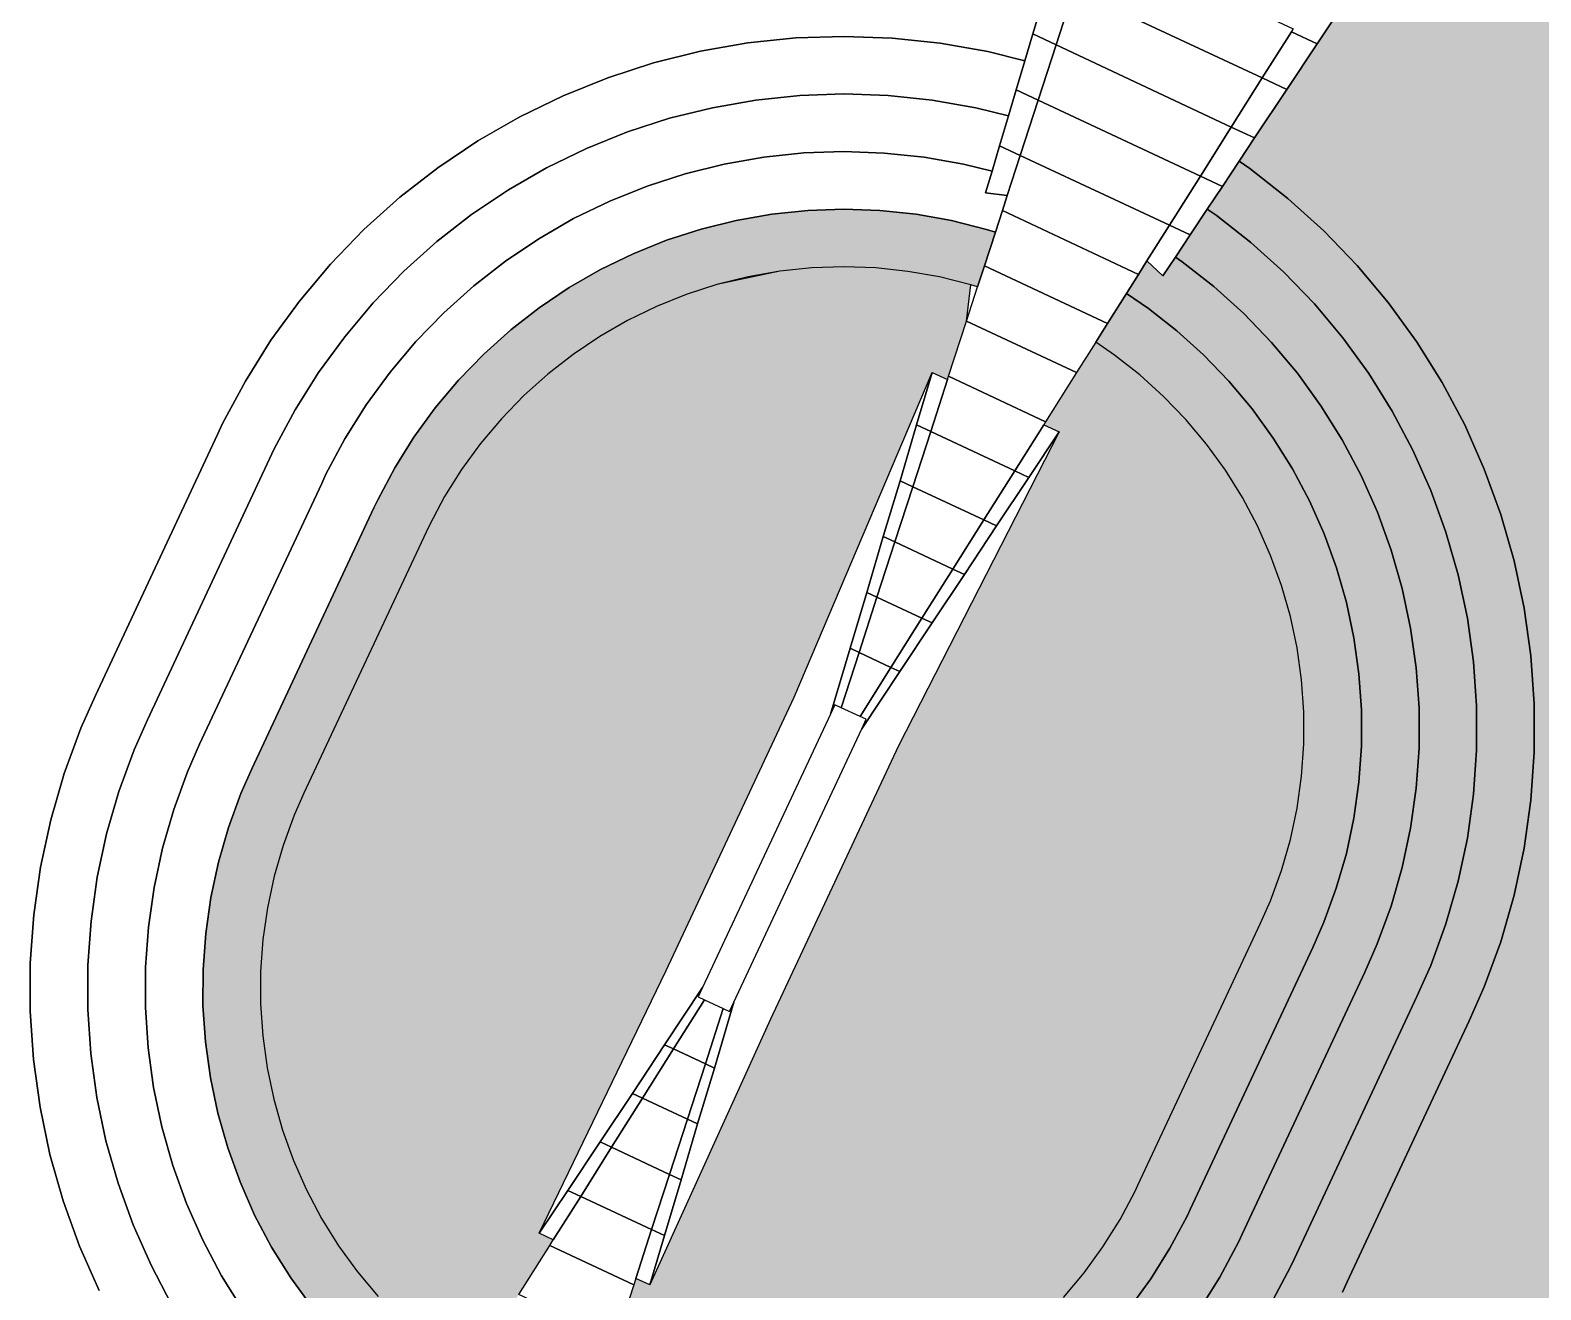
# Model space of a CAD drawing. Header units: millimetres. Extents: x 2227292 to 2262219, y 356620 to 417166.
# Drawn here: x 2238226 to 2251341, y 383147 to 394078 of the extents above; entities that cross this region are included whole.
import ezdxf

# ---------------------------------------------------------------- set-up
doc = ezdxf.new("R2010")
doc.units = ezdxf.units.MM
for name, color, linetype in [('3_подзона_3_1_1', 6, 'Continuous'), ('3_подзона_3_1_2', 6, 'Continuous'), ('3_подзона_3_2_1', 6, 'Continuous'), ('3_подзона_3_2_2а', 6, 'Continuous'), ('3_подзона_3_2_2б', 6, 'Continuous'), ('3_подзона_3_2_3а', 6, 'Continuous'), ('3_подзона_3_2_3б', 6, 'Continuous'), ('3_подзона_3_2_4а', 6, 'Continuous'), ('3_подзона_3_2_4б', 6, 'Continuous'), ('3_подзона_3_3', 6, 'Continuous'), ('3_подзона_3_4_1_1', 6, 'Continuous'), ('3_подзона_3_4_1_2', 6, 'Continuous'), ('3_подзона_3_4_1_3', 6, 'Continuous'), ('3_подзона_3_4_1_4', 6, 'Continuous'), ('3_подзона_3_4_1_5', 6, 'Continuous'), ('3_подзона_3_4_1_6', 6, 'Continuous'), ('3_подзона_3_4_2_1', 6, 'Continuous'), ('3_подзона_3_4_2_10', 6, 'Continuous'), ('3_подзона_3_4_2_11', 6, 'Continuous'), ('3_подзона_3_4_2_12', 6, 'Continuous'), ('3_подзона_3_4_2_13', 6, 'Continuous'), ('3_подзона_3_4_2_14', 6, 'Continuous'), ('3_подзона_3_4_2_2', 6, 'Continuous'), ('3_подзона_3_4_2_3', 6, 'Continuous'), ('3_подзона_3_4_2_4', 6, 'Continuous'), ('3_подзона_3_4_2_5', 6, 'Continuous'), ('3_подзона_3_4_2_6', 6, 'Continuous'), ('3_подзона_3_4_2_7', 6, 'Continuous'), ('3_подзона_3_4_2_8', 6, 'Continuous'), ('3_подзона_3_4_2_9', 6, 'Continuous'), ('3_подзона_3_5_1_1а', 6, 'Continuous'), ('3_подзона_3_5_1_1б', 6, 'Continuous'), ('3_подзона_3_5_1_2а', 6, 'Continuous'), ('3_подзона_3_5_1_2б', 6, 'Continuous'), ('3_подзона_3_5_1_3а', 6, 'Continuous'), ('3_подзона_3_5_1_3б', 6, 'Continuous'), ('3_подзона_3_5_1_4а', 6, 'Continuous'), ('3_подзона_3_5_1_4б', 6, 'Continuous'), ('3_подзона_3_5_1_5а', 6, 'Continuous'), ('3_подзона_3_5_1_5б', 6, 'Continuous'), ('3_подзона_3_5_2_10а', 6, 'Continuous'), ('3_подзона_3_5_2_10б', 6, 'Continuous'), ('3_подзона_3_5_2_11б', 6, 'Continuous'), ('3_подзона_3_5_2_12', 6, 'Continuous'), ('3_подзона_3_5_2_1а', 6, 'Continuous'), ('3_подзона_3_5_2_1б', 6, 'Continuous'), ('3_подзона_3_5_2_2а', 6, 'Continuous'), ('3_подзона_3_5_2_2б', 6, 'Continuous'), ('3_подзона_3_5_2_3а', 6, 'Continuous'), ('3_подзона_3_5_2_3б', 6, 'Continuous'), ('3_подзона_3_5_2_4а', 6, 'Continuous'), ('3_подзона_3_5_2_4б', 6, 'Continuous'), ('3_подзона_3_5_2_5а', 6, 'Continuous'), ('3_подзона_3_5_2_5б', 6, 'Continuous'), ('3_подзона_3_5_2_6а', 6, 'Continuous'), ('3_подзона_3_5_2_6б', 6, 'Continuous'), ('3_подзона_3_5_2_7а', 6, 'Continuous'), ('3_подзона_3_5_2_7б', 6, 'Continuous'), ('3_подзона_3_5_2_8а', 6, 'Continuous'), ('3_подзона_3_5_2_8б', 6, 'Continuous'), ('3_подзона_3_5_2_9а', 6, 'Continuous'), ('3_подзона_3_5_2_9б', 6, 'Continuous'), ('3_подзона_3_6_1', 6, 'Continuous'), ('3_подзона_3_6_2', 6, 'Continuous')]:
    doc.layers.add(name, color=color, linetype=linetype)
for name, color, linetype, transparency in [('штриховка_3_подзона_3_1_2', 6, 'Continuous', 0.7), ('штриховка_3_подзона_3_2_1', 6, 'Continuous', 0.7), ('штриховка_3_подзона_3_2_2б', 6, 'Continuous', 0.7), ('штриховка_3_подзона_3_2_3б', 6, 'Continuous', 0.7), ('штриховка_3_подзона_3_2_4б', 6, 'Continuous', 0.7), ('штриховка_3_подзона_3_3', 6, 'Continuous', 0.7)]:
    doc.layers.add(name, color=color, linetype=linetype, transparency=transparency)

msp = doc.modelspace()

# ---------------------------------------------------------------- hatches: boundary and pattern name
at = {"layer": 'штриховка_3_подзона_3_1_2'}
h = msp.add_hatch(color=256, dxfattribs=at)
h.dxf.hatch_style = 1
h.paths.add_polyline_path([(2253023, 399409), (2253741, 398904), (2254477, 398316), (2255175, 397683), (2255832, 397008), (2256445, 396292), (2257013, 395540), (2257531, 394753), (2258000, 393935), (2258416, 393090), (2258778, 392220), (2259085, 391329), (2259335, 390420), (2259528, 389498), (2259662, 388565), (2259737, 387626), (2259754, 386684), (2259711, 385742), (2259609, 384805), (2259449, 383877), (2259231, 382960), (2258955, 382059), (2258624, 381177), (2258237, 380317), (2257798, 379484), (2257307, 378680), (2256766, 377908), (2256178, 377171), (2255545, 376473), (2254870, 375816), (2254154, 375203), (2253402, 374636), (2252615, 374117), (2251797, 373649), (2250952, 373233), (2250082, 372871), (2249191, 372564), (2248283, 372314), (2247360, 372121), (2246427, 371987), (2245488, 371911), (2244546, 371894), (2243605, 371937), (2242668, 372039), (2241739, 372199), (2240823, 372418), (2240439, 372527), (2242426, 379221), (2242436, 379256), (2242580, 379740), (2242649, 379972), (2242968, 379894), (2243381, 379821), (2243798, 379776), (2244217, 379761), (2244636, 379775), (2245053, 379818), (2245466, 379891), (2245873, 379991), (2246272, 380120), (2246661, 380277), (2247038, 380460), (2247402, 380670), (2247750, 380903), (2248080, 381161), (2248392, 381441), (2248683, 381742), (2248953, 382063), (2249200, 382402), (2249422, 382757), (2249619, 383127), (2249659, 383216), (2250719, 385481), (2250850, 385775), (2250994, 386168), (2251109, 386571), (2251196, 386981), (2251255, 387395), (2251284, 387813), (2251284, 388232), (2251255, 388650), (2251197, 389064), (2251110, 389474), (2250994, 389876), (2250851, 390270), (2250681, 390653), (2250484, 391022), (2250262, 391377), (2250016, 391716), (2249747, 392037), (2249457, 392338), (2249146, 392619), (2248816, 392877), (2248723, 392943), (2248857, 393144), (2249137, 393565), (2249400, 393960)])
at = {"layer": 'штриховка_3_подзона_3_2_1'}
h = msp.add_hatch(color=256, dxfattribs=at)
h.dxf.hatch_style = 1
h.paths.add_polyline_path([(2241210, 389933), (2241244, 390004), (2241392, 390281), (2241558, 390547), (2241743, 390801), (2241946, 391041), (2242164, 391267), (2242398, 391477), (2242646, 391670), (2242906, 391845), (2243178, 392001), (2243461, 392139), (2243752, 392256), (2244051, 392352), (2244355, 392428), (2244665, 392482), (2244977, 392514), (2245291, 392525), (2245604, 392514), (2245917, 392481), (2246226, 392426), (2246530, 392350), (2246606, 392327), (2246511, 392034), (2246452, 391851), (2246392, 391869), (2246121, 391937), (2245847, 391985), (2245569, 392015), (2245290, 392025), (2245011, 392016), (2244734, 391987), (2244188, 391872), (2243922, 391786), (2243663, 391681), (2243412, 391559), (2243171, 391420), (2242939, 391265), (2242719, 391093), (2242511, 390907), (2242317, 390706), (2242137, 390493), (2241972, 390267), (2241824, 390031), (2241693, 389784), (2241663, 389721), (2240603, 387457), (2240519, 387266), (2240423, 387004), (2240345, 386736), (2240287, 386463), (2240247, 386187), (2240227, 385908), (2240226, 385629), (2240245, 385350), (2240284, 385074), (2240341, 384801), (2240418, 384532), (2240513, 384269), (2240626, 384014), (2240756, 383767), (2240904, 383530), (2241068, 383304), (2241247, 383090), (2241440, 382889), (2241648, 382701), (2241868, 382529), (2242099, 382372), (2242341, 382232), (2242592, 382109), (2242851, 382004), (2243116, 381918), (2243387, 381850), (2243662, 381801), (2243940, 381771), (2244220, 381761), (2244499, 381770), (2244777, 381799), (2245052, 381847), (2245323, 381915), (2245589, 382001), (2245849, 382105), (2246100, 382227), (2246342, 382366), (2246574, 382522), (2246794, 382694), (2247002, 382881), (2247196, 383081), (2247376, 383295), (2247540, 383521), (2247689, 383758), (2247820, 384004), (2247844, 384056), (2248908, 386329), (2248994, 386524), (2249090, 386786), (2249167, 387055), (2249225, 387328), (2249264, 387604), (2249284, 387883), (2249284, 388162), (2249265, 388440), (2249226, 388717), (2249168, 388990), (2249091, 389258), (2248996, 389521), (2248882, 389776), (2248751, 390023), (2248604, 390259), (2248440, 390485), (2248260, 390699), (2248067, 390900), (2247859, 391087), (2247640, 391259), (2247478, 391371), (2247580, 391533), (2247744, 391794), (2247934, 391663), (2248181, 391470), (2248414, 391260), (2248632, 391034), (2248834, 390793), (2249018, 390539), (2249185, 390272), (2249332, 389995), (2249460, 389708), (2249567, 389413), (2249653, 389111), (2249719, 388804), (2249762, 388493), (2249784, 388179), (2249784, 387865), (2249762, 387552), (2249718, 387241), (2249653, 386934), (2249566, 386632), (2249458, 386337), (2249361, 386117), (2248296, 383844), (2248270, 383785), (2248122, 383507), (2247955, 383241), (2247770, 382987), (2247568, 382747), (2247349, 382521), (2247116, 382311), (2246868, 382118), (2246607, 381942), (2246334, 381785), (2246052, 381648), (2245760, 381531), (2245461, 381434), (2245156, 381358), (2244846, 381304), (2244533, 381272), (2244219, 381261), (2243905, 381272), (2243592, 381306), (2243282, 381361), (2242978, 381437), (2242905, 381459), (2242966, 381647), (2242886, 381674), (2242534, 381806), (2242195, 381969), (2241872, 382159), (2241767, 381992), (2241573, 382125), (2241325, 382319), (2241092, 382530), (2240874, 382756), (2240673, 382997), (2240488, 383252), (2240322, 383518), (2240175, 383796), (2240048, 384083), (2239941, 384379), (2239855, 384681), (2239791, 384988), (2239748, 385299), (2239726, 385613), (2239727, 385927), (2239750, 386240), (2239794, 386551), (2239860, 386858), (2239947, 387160), (2240055, 387455), (2240150, 387669)])
at = {"layer": 'штриховка_3_подзона_3_2_2б'}
h = msp.add_hatch(color=256, dxfattribs=at)
h.dxf.hatch_style = 1
h.paths.add_polyline_path([(2249361, 386117), (2249458, 386337), (2249566, 386632), (2249653, 386934), (2249718, 387241), (2249762, 387552), (2249784, 387865), (2249784, 388179), (2249762, 388493), (2249719, 388804), (2249653, 389111), (2249567, 389413), (2249460, 389708), (2249332, 389995), (2249185, 390272), (2249018, 390539), (2248834, 390793), (2248632, 391034), (2248414, 391260), (2248181, 391470), (2247934, 391663), (2247744, 391794), (2247848, 391959), (2247922, 392076), (2248061, 391946), (2248169, 392110), (2248228, 392068), (2248503, 391853), (2248762, 391619), (2249004, 391368), (2249228, 391101), (2249433, 390818), (2249618, 390522), (2249782, 390214), (2249923, 389895), (2250043, 389567), (2250139, 389232), (2250211, 388890), (2250260, 388545), (2250284, 388197), (2250284, 387848), (2250259, 387500), (2250211, 387154), (2250138, 386813), (2250042, 386477), (2249922, 386149), (2249814, 385905), (2248749, 383631), (2248719, 383565), (2248555, 383257), (2248370, 382961), (2248164, 382679), (2247940, 382412), (2247697, 382161), (2247437, 381928), (2247162, 381713), (2246872, 381518), (2246569, 381344), (2246255, 381191), (2245931, 381060), (2245598, 380953), (2245259, 380869), (2244915, 380809), (2244567, 380773), (2244218, 380761), (2243869, 380774), (2243522, 380811), (2243178, 380872), (2242839, 380957), (2242750, 380984), (2242844, 381273), (2242905, 381459), (2242978, 381437), (2243282, 381361), (2243592, 381306), (2243905, 381272), (2244219, 381261), (2244533, 381272), (2244846, 381304), (2245156, 381358), (2245461, 381434), (2245760, 381531), (2246052, 381648), (2246334, 381785), (2246607, 381942), (2246868, 382118), (2247116, 382311), (2247349, 382521), (2247568, 382747), (2247770, 382987), (2247955, 383241), (2248122, 383507), (2248270, 383785), (2248296, 383844)])
at = {"layer": 'штриховка_3_подзона_3_2_3б'}
h = msp.add_hatch(color=256, dxfattribs=at)
h.dxf.hatch_style = 1
h.paths.add_polyline_path([(2249814, 385905), (2249922, 386149), (2250042, 386477), (2250138, 386813), (2250211, 387154), (2250259, 387500), (2250284, 387848), (2250284, 388197), (2250260, 388545), (2250211, 388890), (2250139, 389232), (2250043, 389567), (2249923, 389895), (2249782, 390214), (2249618, 390522), (2249433, 390818), (2249228, 391101), (2249004, 391368), (2248762, 391619), (2248503, 391853), (2248228, 392068), (2248169, 392110), (2248297, 392302), (2248446, 392526), (2248522, 392472), (2248824, 392236), (2249109, 391979), (2249376, 391703), (2249622, 391408), (2249848, 391098), (2250051, 390772), (2250231, 390433), (2250387, 390083), (2250518, 389722), (2250624, 389353), (2250704, 388977), (2250757, 388597), (2250784, 388214), (2250784, 387830), (2250757, 387447), (2250704, 387067), (2250624, 386692), (2250518, 386323), (2250386, 385962), (2250266, 385693), (2249202, 383419), (2249169, 383346), (2248988, 383007), (2248785, 382682), (2248559, 382371), (2248311, 382077), (2248044, 381801), (2247758, 381544), (2247456, 381308), (2247137, 381094), (2246804, 380902), (2246458, 380734), (2246101, 380590), (2245736, 380472), (2245363, 380380), (2244984, 380314), (2244602, 380274), (2244218, 380261), (2243833, 380275), (2243451, 380316), (2243073, 380383), (2242792, 380451), (2242868, 380706), (2242669, 380732), (2242689, 380794), (2242750, 380984), (2242839, 380957), (2243178, 380872), (2243522, 380811), (2243869, 380774), (2244218, 380761), (2244567, 380773), (2244915, 380809), (2245259, 380869), (2245598, 380953), (2245931, 381060), (2246255, 381191), (2246569, 381344), (2246872, 381518), (2247162, 381713), (2247437, 381928), (2247697, 382161), (2247940, 382412), (2248164, 382679), (2248370, 382961), (2248555, 383257), (2248719, 383565), (2248749, 383631)])
at = {"layer": 'штриховка_3_подзона_3_2_4б'}
h = msp.add_hatch(color=256, dxfattribs=at)
h.dxf.hatch_style = 1
h.paths.add_polyline_path([(2250266, 385693), (2250386, 385962), (2250518, 386323), (2250624, 386692), (2250704, 387067), (2250757, 387447), (2250784, 387830), (2250784, 388214), (2250757, 388597), (2250704, 388977), (2250624, 389353), (2250518, 389722), (2250387, 390083), (2250231, 390433), (2250051, 390772), (2249848, 391098), (2249622, 391408), (2249376, 391703), (2249109, 391979), (2248824, 392236), (2248522, 392472), (2248446, 392526), (2248577, 392723), (2248723, 392943), (2248816, 392877), (2249146, 392619), (2249457, 392338), (2249747, 392037), (2250016, 391716), (2250262, 391377), (2250484, 391022), (2250681, 390653), (2250851, 390270), (2250994, 389876), (2251110, 389474), (2251197, 389064), (2251255, 388650), (2251284, 388232), (2251284, 387813), (2251255, 387395), (2251196, 386981), (2251109, 386571), (2250994, 386168), (2250850, 385775), (2250719, 385481), (2249659, 383216), (2249619, 383127), (2249422, 382757), (2249200, 382402), (2248953, 382063), (2248683, 381742), (2248392, 381441), (2248080, 381161), (2247750, 380903), (2247402, 380670), (2247038, 380460), (2246661, 380277), (2246272, 380120), (2245873, 379991), (2245466, 379891), (2245053, 379818), (2244636, 379775), (2244217, 379761), (2243798, 379776), (2243381, 379821), (2242968, 379894), (2242649, 379972), (2242724, 380225), (2242792, 380451), (2243073, 380383), (2243451, 380316), (2243833, 380275), (2244218, 380261), (2244602, 380274), (2244984, 380314), (2245363, 380380), (2245736, 380472), (2246101, 380590), (2246458, 380734), (2246804, 380902), (2247137, 381094), (2247456, 381308), (2247758, 381544), (2248044, 381801), (2248311, 382077), (2248559, 382371), (2248785, 382682), (2248988, 383007), (2249169, 383346), (2249202, 383419)])
at = {"layer": 'штриховка_3_подзона_3_3'}
h = msp.add_hatch(color=256, dxfattribs=at)
h.dxf.hatch_style = 1
h.paths.add_polyline_path([(2246392, 391869), (2246121, 391937), (2245847, 391985), (2245569, 392015), (2245290, 392025), (2245011, 392016), (2244734, 391987), (2244459, 391939), (2244188, 391872), (2243922, 391786), (2243663, 391681), (2243412, 391559), (2243171, 391420), (2242939, 391265), (2242719, 391093), (2242511, 390907), (2242317, 390706), (2242137, 390493), (2241972, 390267), (2241824, 390031), (2241693, 389784), (2241663, 389721), (2240603, 387457), (2240519, 387266), (2240423, 387004), (2240345, 386736), (2240287, 386463), (2240247, 386187), (2240227, 385908), (2240226, 385629), (2240245, 385350), (2240284, 385074), (2240341, 384801), (2240418, 384532), (2240513, 384269), (2240626, 384014), (2240756, 383767), (2240904, 383530), (2241068, 383304), (2241247, 383090), (2241440, 382889), (2241648, 382701), (2241868, 382529), (2242099, 382372), (2242341, 382232), (2242592, 382109), (2242851, 382004), (2243116, 381918), (2243387, 381850), (2243662, 381801), (2243940, 381771), (2244220, 381761), (2244499, 381770), (2244777, 381799), (2245052, 381847), (2245323, 381915), (2245589, 382001), (2245849, 382105), (2246100, 382227), (2246342, 382366), (2246574, 382522), (2246794, 382694), (2247002, 382881), (2247196, 383081), (2247376, 383295), (2247540, 383521), (2247689, 383758), (2247820, 384004), (2247844, 384056), (2248908, 386329), (2248994, 386524), (2249090, 386786), (2249167, 387055), (2249225, 387328), (2249264, 387604), (2249284, 387883), (2249284, 388162), (2249265, 388440), (2249226, 388717), (2249168, 388990), (2249091, 389258), (2248996, 389521), (2248882, 389776), (2248751, 390023), (2248604, 390259), (2248440, 390485), (2248260, 390699), (2248067, 390900), (2247859, 391087), (2247640, 391259), (2247478, 391371), (2247311, 391107), (2247042, 390681), (2247026, 390655), (2247160, 390592), (2245764, 387867), (2244653, 385495), (2243606, 383189), (2243484, 383246), (2243466, 383190), (2243311, 382711), (2243259, 382553), (2242380, 382965), (2242468, 383106), (2242737, 383532), (2242768, 383581), (2242646, 383638), (2243747, 385919), (2244858, 388291), (2246057, 391109), (2246191, 391046), (2246200, 391075), (2246356, 391554)])

# ---------------------------------------------------------------- linework, layer by layer
at = {"layer": '3_подзона_3_1_1', "linetype": 'Continuous'}
msp.add_lwpolyline([(2247075, 394530), (2246931, 394046), (2246862, 393814), (2246539, 393893), (2246127, 393966), (2245711, 394010), (2245292, 394025), (2244874, 394011), (2244458, 393968), (2244046, 393896), (2243639, 393795), (2243241, 393666), (2242853, 393510), (2242476, 393327), (2242114, 393118), (2241766, 392885), (2241436, 392628), (2241124, 392348), (2240833, 392047), (2240563, 391727), (2240316, 391389), (2240094, 391034), (2239896, 390665), (2239852, 390570), (2238792, 388306), (2238666, 388020), (2238521, 387627), (2238405, 387225), (2238317, 386815), (2238258, 386401), (2238227, 385983), (2238226, 385564), (2238255, 385147), (2238312, 384732), (2238398, 384322), (2238512, 383919), (2238655, 383525), (2238824, 383142)], dxfattribs=at)
at = {"layer": '3_подзона_3_1_2', "linetype": 'Continuous'}
msp.add_lwpolyline([(2249619, 383127), (2249659, 383216), (2250719, 385481), (2250850, 385775), (2250994, 386168), (2251109, 386571), (2251196, 386981), (2251255, 387395), (2251284, 387813), (2251284, 388232), (2251255, 388650), (2251197, 389064), (2251110, 389474), (2250994, 389876), (2250851, 390270), (2250681, 390653), (2250484, 391022), (2250262, 391377), (2250016, 391716), (2249747, 392037), (2249457, 392338), (2249146, 392619), (2248816, 392877), (2248723, 392943), (2248857, 393144), (2249137, 393565), (2249400, 393960), (2253023, 399409)], dxfattribs=at)
at = {"layer": '3_подзона_3_2_1', "linetype": 'Continuous'}
for points in [[(2240673, 382997), (2240488, 383252), (2240322, 383518), (2240175, 383796), (2240048, 384083), (2239941, 384379), (2239855, 384681), (2239791, 384988), (2239748, 385299), (2239726, 385613), (2239727, 385927), (2239750, 386240), (2239794, 386551), (2239860, 386858), (2239947, 387160), (2240055, 387455), (2240150, 387669), (2241210, 389933), (2241210, 389933), (2241244, 390004), (2241392, 390281), (2241558, 390547), (2241743, 390801), (2241946, 391041), (2242164, 391267), (2242398, 391477), (2242646, 391670), (2242906, 391845), (2243178, 392001), (2243461, 392139), (2243752, 392256), (2244051, 392352), (2244355, 392428), (2244665, 392482), (2244977, 392514), (2245291, 392525), (2245604, 392514), (2245917, 392481), (2246226, 392426), (2246530, 392350), (2246606, 392327), (2246511, 392034), (2246452, 391851), (2246392, 391869), (2246121, 391937), (2245847, 391985), (2245569, 392015), (2245290, 392025), (2245011, 392016), (2244734, 391987), (2244188, 391872), (2243922, 391786), (2243663, 391681), (2243412, 391559), (2243171, 391420), (2242939, 391265), (2242719, 391093), (2242511, 390907), (2242317, 390706), (2242137, 390493), (2241972, 390267), (2241824, 390031), (2241693, 389784), (2241663, 389721), (2240603, 387457), (2240519, 387266), (2240423, 387004), (2240345, 386736), (2240287, 386463), (2240247, 386187), (2240227, 385908), (2240226, 385629), (2240245, 385350), (2240284, 385074), (2240341, 384801), (2240418, 384532), (2240513, 384269), (2240626, 384014), (2240756, 383767), (2240904, 383530), (2241068, 383304), (2241247, 383090)], [(2247196, 383081), (2247376, 383295), (2247540, 383521), (2247689, 383758), (2247820, 384004), (2247844, 384056), (2248908, 386329), (2248994, 386524), (2249090, 386786), (2249167, 387055), (2249225, 387328), (2249264, 387604), (2249284, 387883), (2249284, 388162), (2249265, 388440), (2249226, 388717), (2249168, 388990), (2249091, 389258), (2248996, 389521), (2248882, 389776), (2248751, 390023), (2248604, 390259), (2248440, 390485), (2248260, 390699), (2248067, 390900), (2247859, 391087), (2247640, 391259), (2247478, 391371), (2247580, 391533), (2247744, 391794), (2247934, 391663), (2248181, 391470), (2248414, 391260), (2248632, 391034), (2248834, 390793), (2249018, 390539), (2249185, 390272), (2249332, 389995), (2249460, 389708), (2249567, 389413), (2249653, 389111), (2249719, 388804), (2249762, 388493), (2249784, 388179), (2249784, 387865), (2249762, 387552), (2249718, 387241), (2249653, 386934), (2249566, 386632), (2249458, 386337), (2249361, 386117), (2248296, 383844), (2248270, 383785), (2248122, 383507), (2247955, 383241), (2247770, 382987)]]:
    msp.add_lwpolyline(points, dxfattribs=at)
at = {"layer": '3_подзона_3_2_2а', "linetype": 'Continuous'}
msp.add_lwpolyline([(2240073, 382973), (2239888, 383269), (2239725, 383578), (2239584, 383897), (2239465, 384225), (2239370, 384561), (2239298, 384903), (2239250, 385248), (2239226, 385597), (2239227, 385946), (2239252, 386294), (2239302, 386639), (2239375, 386980), (2239472, 387316), (2239592, 387643), (2239697, 387881), (2240757, 390145), (2240757, 390145), (2240794, 390225), (2240959, 390532), (2241144, 390828), (2241350, 391110), (2241575, 391377), (2241818, 391627), (2242077, 391860), (2242352, 392075), (2242642, 392269), (2242944, 392443), (2243258, 392596), (2243582, 392726), (2243914, 392833), (2244252, 392917), (2244596, 392977), (2244943, 393013), (2245291, 393025), (2245640, 393012), (2245987, 392976), (2246330, 392915), (2246577, 392855), (2246521, 392668), (2246709, 392644), (2246667, 392513), (2246606, 392327), (2246530, 392350), (2246226, 392426), (2245917, 392481), (2245604, 392514), (2245291, 392525), (2244977, 392514), (2244665, 392482), (2244355, 392428), (2244051, 392352), (2243752, 392256), (2243461, 392139), (2243178, 392001), (2242906, 391845), (2242646, 391670), (2242398, 391477), (2242164, 391267), (2241946, 391041), (2241743, 390801), (2241558, 390547), (2241392, 390281), (2241244, 390004), (2241210, 389933), (2240150, 387669), (2240055, 387455), (2239947, 387160), (2239860, 386858), (2239794, 386551), (2239750, 386240), (2239727, 385927), (2239726, 385613), (2239748, 385299), (2239791, 384988), (2239855, 384681), (2239941, 384379), (2240048, 384083), (2240175, 383796), (2240322, 383518), (2240488, 383252), (2240673, 382997)], dxfattribs=at)
at = {"layer": '3_подзона_3_2_2б', "linetype": 'Continuous'}
msp.add_lwpolyline([(2247770, 382987), (2247955, 383241), (2248122, 383507), (2248270, 383785), (2248296, 383844), (2249361, 386117), (2249361, 386117), (2249458, 386337), (2249566, 386632), (2249653, 386934), (2249718, 387241), (2249762, 387552), (2249784, 387865), (2249784, 388179), (2249762, 388493), (2249719, 388804), (2249653, 389111), (2249567, 389413), (2249460, 389708), (2249332, 389995), (2249185, 390272), (2249018, 390539), (2248834, 390793), (2248632, 391034), (2248414, 391260), (2248181, 391470), (2247934, 391663), (2247744, 391794), (2247848, 391959), (2247922, 392076), (2248061, 391946), (2248169, 392110), (2248228, 392068), (2248503, 391853), (2248762, 391619), (2249004, 391368), (2249228, 391101), (2249433, 390818), (2249618, 390522), (2249782, 390214), (2249923, 389895), (2250043, 389567), (2250139, 389232), (2250211, 388890), (2250260, 388545), (2250284, 388197), (2250284, 387848), (2250259, 387500), (2250211, 387154), (2250138, 386813), (2250042, 386477), (2249922, 386149), (2249814, 385905), (2248749, 383631), (2248719, 383565), (2248555, 383257), (2248370, 382961)], dxfattribs=at)
at = {"layer": '3_подзона_3_2_3а', "linetype": 'Continuous'}
msp.add_lwpolyline([(2239454, 383020), (2239275, 383360), (2239119, 383711), (2238989, 384072), (2238884, 384441), (2238805, 384817), (2238752, 385197), (2238726, 385580), (2238727, 385964), (2238755, 386347), (2238809, 386727), (2238890, 387103), (2238997, 387471), (2239129, 387832), (2239244, 388093), (2240305, 390358), (2240305, 390358), (2240345, 390445), (2240526, 390783), (2240730, 391108), (2240957, 391418), (2241204, 391712), (2241471, 391988), (2241757, 392244), (2242059, 392480), (2242378, 392694), (2242710, 392885), (2243056, 393053), (2243411, 393196), (2243777, 393314), (2244149, 393406), (2244527, 393472), (2244908, 393512), (2245292, 393525), (2245675, 393511), (2246057, 393471), (2246435, 393404), (2246719, 393335), (2246642, 393076), (2246577, 392855), (2246330, 392915), (2245987, 392976), (2245640, 393012), (2245291, 393025), (2244943, 393013), (2244596, 392977), (2244252, 392917), (2243914, 392833), (2243582, 392726), (2243258, 392596), (2242944, 392443), (2242642, 392269), (2242352, 392075), (2242077, 391860), (2241818, 391627), (2241575, 391377), (2241350, 391110), (2241144, 390828), (2240959, 390532), (2240794, 390225), (2240757, 390145), (2239697, 387881), (2239592, 387643), (2239472, 387316), (2239375, 386980), (2239302, 386639), (2239252, 386294), (2239227, 385946), (2239226, 385597), (2239250, 385248), (2239298, 384903), (2239370, 384561), (2239465, 384225), (2239584, 383897), (2239725, 383578), (2239888, 383269), (2240073, 382973)], dxfattribs=at)
at = {"layer": '3_подзона_3_2_3б', "linetype": 'Continuous'}
msp.add_lwpolyline([(2248370, 382961), (2248555, 383257), (2248719, 383565), (2248749, 383631), (2249814, 385905), (2249814, 385905), (2249922, 386149), (2250042, 386477), (2250138, 386813), (2250211, 387154), (2250259, 387500), (2250284, 387848), (2250284, 388197), (2250260, 388545), (2250211, 388890), (2250139, 389232), (2250043, 389567), (2249923, 389895), (2249782, 390214), (2249618, 390522), (2249433, 390818), (2249228, 391101), (2249004, 391368), (2248762, 391619), (2248503, 391853), (2248228, 392068), (2248169, 392110), (2248297, 392302), (2248446, 392526), (2248522, 392472), (2248824, 392236), (2249109, 391979), (2249376, 391703), (2249622, 391408), (2249848, 391098), (2250051, 390772), (2250231, 390433), (2250387, 390083), (2250518, 389722), (2250624, 389353), (2250704, 388977), (2250757, 388597), (2250784, 388214), (2250784, 387830), (2250757, 387447), (2250704, 387067), (2250624, 386692), (2250518, 386323), (2250386, 385962), (2250266, 385693), (2249202, 383419), (2249169, 383346), (2248988, 383007)], dxfattribs=at)
at = {"layer": '3_подзона_3_2_4а', "linetype": 'Continuous'}
msp.add_lwpolyline([(2238824, 383142), (2238655, 383525), (2238512, 383919), (2238398, 384322), (2238312, 384732), (2238255, 385147), (2238226, 385564), (2238227, 385983), (2238258, 386401), (2238317, 386815), (2238405, 387225), (2238521, 387627), (2238666, 388020), (2238792, 388306), (2239852, 390570), (2239852, 390570), (2239896, 390665), (2240094, 391034), (2240316, 391389), (2240563, 391727), (2240833, 392047), (2241124, 392348), (2241436, 392628), (2241766, 392885), (2242114, 393118), (2242476, 393327), (2242853, 393510), (2243241, 393666), (2243639, 393795), (2244046, 393896), (2244458, 393968), (2244874, 394011), (2245292, 394025), (2245711, 394010), (2246127, 393966), (2246539, 393893), (2246862, 393814), (2246786, 393561), (2246719, 393335), (2246435, 393404), (2246057, 393471), (2245675, 393511), (2245292, 393525), (2244908, 393512), (2244527, 393472), (2244149, 393406), (2243777, 393314), (2243411, 393196), (2243056, 393053), (2242710, 392885), (2242378, 392694), (2242059, 392480), (2241757, 392244), (2241471, 391988), (2241204, 391712), (2240957, 391418), (2240730, 391108), (2240526, 390783), (2240345, 390445), (2240305, 390358), (2239244, 388093), (2239129, 387832), (2238997, 387471), (2238890, 387103), (2238809, 386727), (2238755, 386347), (2238727, 385964), (2238726, 385580), (2238752, 385197), (2238805, 384817), (2238884, 384441), (2238989, 384072), (2239119, 383711), (2239275, 383360), (2239454, 383020)], dxfattribs=at)
at = {"layer": '3_подзона_3_2_4б', "linetype": 'Continuous'}
msp.add_lwpolyline([(2248988, 383007), (2249169, 383346), (2249202, 383419), (2250266, 385693), (2250266, 385693), (2250386, 385962), (2250518, 386323), (2250624, 386692), (2250704, 387067), (2250757, 387447), (2250784, 387830), (2250784, 388214), (2250757, 388597), (2250704, 388977), (2250624, 389353), (2250518, 389722), (2250387, 390083), (2250231, 390433), (2250051, 390772), (2249848, 391098), (2249622, 391408), (2249376, 391703), (2249109, 391979), (2248824, 392236), (2248522, 392472), (2248446, 392526), (2248577, 392723), (2248723, 392943), (2248816, 392877), (2249146, 392619), (2249457, 392338), (2249747, 392037), (2250016, 391716), (2250262, 391377), (2250484, 391022), (2250681, 390653), (2250851, 390270), (2250994, 389876), (2251110, 389474), (2251197, 389064), (2251255, 388650), (2251284, 388232), (2251284, 387813), (2251255, 387395), (2251196, 386981), (2251109, 386571), (2250994, 386168), (2250850, 385775), (2250719, 385481), (2249659, 383216), (2249619, 383127)], dxfattribs=at)
at = {"layer": '3_подзона_3_3', "linetype": 'Continuous'}
for points in [[(2242468, 383106), (2242737, 383532), (2242768, 383581), (2242646, 383638), (2243747, 385919), (2244858, 388291), (2246057, 391109), (2246191, 391046), (2246200, 391075), (2246356, 391554), (2246392, 391869), (2246392, 391869), (2246121, 391937), (2245847, 391985), (2245569, 392015), (2245290, 392025), (2245011, 392016), (2244734, 391987), (2244459, 391939), (2244188, 391872), (2243922, 391786), (2243663, 391681), (2243412, 391559), (2243171, 391420), (2242939, 391265), (2242719, 391093), (2242511, 390907), (2242317, 390706), (2242137, 390493), (2241972, 390267), (2241824, 390031), (2241693, 389784), (2241663, 389721), (2240603, 387457), (2240519, 387266), (2240423, 387004), (2240345, 386736), (2240287, 386463), (2240247, 386187), (2240227, 385908), (2240226, 385629), (2240245, 385350), (2240284, 385074), (2240341, 384801), (2240418, 384532), (2240513, 384269), (2240626, 384014), (2240756, 383767), (2240904, 383530), (2241068, 383304), (2241247, 383090)], [(2247196, 383081), (2247376, 383295), (2247540, 383521), (2247689, 383758), (2247820, 384004), (2247844, 384056), (2248908, 386329), (2248994, 386524), (2249090, 386786), (2249167, 387055), (2249225, 387328), (2249264, 387604), (2249284, 387883), (2249284, 388162), (2249265, 388440), (2249226, 388717), (2249168, 388990), (2249091, 389258), (2248996, 389521), (2248882, 389776), (2248751, 390023), (2248604, 390259), (2248440, 390485), (2248260, 390699), (2248067, 390900), (2247859, 391087), (2247640, 391259), (2247478, 391371), (2247311, 391107), (2247042, 390681), (2247026, 390655), (2247160, 390592), (2245764, 387867), (2244653, 385495), (2243606, 383189), (2243484, 383246), (2243466, 383190), (2243311, 382711)]]:
    msp.add_lwpolyline(points, dxfattribs=at)
at = {"layer": '3_подзона_3_4_1_1', "linetype": 'Continuous'}
msp.add_lwpolyline([(2244080, 385663), (2244243, 385587), (2244088, 385108), (2243812, 385237)], close=True, dxfattribs=at)
at = {"layer": '3_подзона_3_4_1_2', "linetype": 'Continuous'}
msp.add_lwpolyline([(2243812, 385237), (2244088, 385108), (2243932, 384628), (2243543, 384811)], close=True, dxfattribs=at)
at = {"layer": '3_подзона_3_4_1_3', "linetype": 'Continuous'}
msp.add_lwpolyline([(2243543, 384811), (2243932, 384628), (2243777, 384149), (2243274, 384384)], close=True, dxfattribs=at)
at = {"layer": '3_подзона_3_4_1_4', "linetype": 'Continuous'}
msp.add_lwpolyline([(2243274, 384384), (2243777, 384149), (2243621, 383670), (2243006, 383958)], close=True, dxfattribs=at)
at = {"layer": '3_подзона_3_4_1_5', "linetype": 'Continuous'}
msp.add_lwpolyline([(2243006, 383958), (2243621, 383670), (2243484, 383246), (2243466, 383190), (2242737, 383532), (2242768, 383581)], close=True, dxfattribs=at)
at = {"layer": '3_подзона_3_4_1_6', "linetype": 'Continuous'}
msp.add_lwpolyline([(2242737, 383532), (2243466, 383190), (2243311, 382711), (2242468, 383106)], close=True, dxfattribs=at)
at = {"layer": '3_подзона_3_4_2_1', "linetype": 'Continuous'}
msp.add_lwpolyline([(2245423, 388678), (2245699, 388549), (2245431, 388123), (2245268, 388199)], close=True, dxfattribs=at)
at = {"layer": '3_подзона_3_4_2_10', "linetype": 'Continuous'}
msp.add_lwpolyline([(2246667, 392513), (2246709, 392644), (2246822, 392992), (2248117, 392386), (2247922, 392076), (2247848, 391959)], close=True, dxfattribs=at)
at = {"layer": '3_подзона_3_4_2_11', "linetype": 'Continuous'}
msp.add_lwpolyline([(2246822, 392992), (2246977, 393472), (2248386, 392812), (2248117, 392386)], close=True, dxfattribs=at)
at = {"layer": '3_подзона_3_4_2_12', "linetype": 'Continuous'}
msp.add_lwpolyline([(2246977, 393472), (2247133, 393951), (2248654, 393238), (2248386, 392812)], close=True, dxfattribs=at)
at = {"layer": '3_подзона_3_4_2_13', "linetype": 'Continuous'}
msp.add_lwpolyline([(2247133, 393951), (2247288, 394430), (2248923, 393665), (2248654, 393238)], close=True, dxfattribs=at)
at = {"layer": '3_подзона_3_4_2_14', "linetype": 'Continuous'}
msp.add_lwpolyline([(2247288, 394430), (2247434, 394881), (2247444, 394910), (2249192, 394091), (2249176, 394065), (2248923, 393665)], close=True, dxfattribs=at)
at = {"layer": '3_подзона_3_4_2_2', "linetype": 'Continuous'}
msp.add_lwpolyline([(2245423, 388678), (2245578, 389158), (2245968, 388975), (2245699, 388549)], close=True, dxfattribs=at)
at = {"layer": '3_подзона_3_4_2_3', "linetype": 'Continuous'}
msp.add_lwpolyline([(2245578, 389158), (2245734, 389637), (2246237, 389402), (2245968, 388975)], close=True, dxfattribs=at)
at = {"layer": '3_подзона_3_4_2_4', "linetype": 'Continuous'}
msp.add_lwpolyline([(2245734, 389637), (2245889, 390116), (2246505, 389828), (2246237, 389402)], close=True, dxfattribs=at)
at = {"layer": '3_подзона_3_4_2_5', "linetype": 'Continuous'}
msp.add_lwpolyline([(2245889, 390116), (2246045, 390596), (2246774, 390254), (2246505, 389828)], close=True, dxfattribs=at)
at = {"layer": '3_подзона_3_4_2_6', "linetype": 'Continuous'}
msp.add_lwpolyline([(2246045, 390596), (2246191, 391046), (2246200, 391075), (2247042, 390681), (2247026, 390655), (2246774, 390254)], close=True, dxfattribs=at)
at = {"layer": '3_подзона_3_4_2_7', "linetype": 'Continuous'}
msp.add_lwpolyline([(2246200, 391075), (2246356, 391554), (2247311, 391107), (2247042, 390681)], close=True, dxfattribs=at)
at = {"layer": '3_подзона_3_4_2_8', "linetype": 'Continuous'}
msp.add_lwpolyline([(2246356, 391554), (2246452, 391851), (2246511, 392034), (2247580, 391533), (2247478, 391371), (2247311, 391107)], close=True, dxfattribs=at)
at = {"layer": '3_подзона_3_4_2_9', "linetype": 'Continuous'}
msp.add_lwpolyline([(2246511, 392034), (2246606, 392327), (2246667, 392513), (2247848, 391959), (2247744, 391794), (2247580, 391533)], close=True, dxfattribs=at)
at = {"layer": '3_подзона_3_5_1_1а', "linetype": 'Continuous'}
msp.add_lwpolyline([(2244080, 385663), (2243812, 385237), (2243734, 385273), (2244064, 385770), (2244026, 385689)], close=True, dxfattribs=at)
at = {"layer": '3_подзона_3_5_1_1б', "linetype": 'Continuous'}
msp.add_lwpolyline([(2244243, 385587), (2244298, 385562), (2244336, 385643), (2244166, 385071), (2244088, 385108)], close=True, dxfattribs=at)
at = {"layer": '3_подзона_3_5_1_2а', "linetype": 'Continuous'}
msp.add_lwpolyline([(2243734, 385273), (2243812, 385237), (2243543, 384811), (2243454, 384852)], close=True, dxfattribs=at)
at = {"layer": '3_подзона_3_5_1_2б', "linetype": 'Continuous'}
msp.add_lwpolyline([(2244088, 385108), (2244166, 385071), (2244021, 384587), (2243932, 384628)], close=True, dxfattribs=at)
at = {"layer": '3_подзона_3_5_1_3а', "linetype": 'Continuous'}
msp.add_lwpolyline([(2243454, 384852), (2243543, 384811), (2243274, 384384), (2243174, 384431)], close=True, dxfattribs=at)
at = {"layer": '3_подзона_3_5_1_3б', "linetype": 'Continuous'}
msp.add_lwpolyline([(2243932, 384628), (2244021, 384587), (2243877, 384102), (2243777, 384149)], close=True, dxfattribs=at)
at = {"layer": '3_подзона_3_5_1_4а', "linetype": 'Continuous'}
msp.add_lwpolyline([(2243174, 384431), (2243274, 384384), (2243006, 383958), (2242894, 384010)], close=True, dxfattribs=at)
at = {"layer": '3_подзона_3_5_1_4б', "linetype": 'Continuous'}
msp.add_lwpolyline([(2243777, 384149), (2243877, 384102), (2243733, 383617), (2243621, 383670)], close=True, dxfattribs=at)
at = {"layer": '3_подзона_3_5_1_5а', "linetype": 'Continuous'}
msp.add_lwpolyline([(2242894, 384010), (2243006, 383958), (2242768, 383581), (2242646, 383638)], close=True, dxfattribs=at)
at = {"layer": '3_подзона_3_5_1_5б', "linetype": 'Continuous'}
msp.add_lwpolyline([(2243621, 383670), (2243733, 383617), (2243606, 383189), (2243484, 383246)], close=True, dxfattribs=at)
at = {"layer": '3_подзона_3_5_2_10а', "linetype": 'Continuous'}
msp.add_lwpolyline([(2247075, 394530), (2247288, 394430), (2247133, 393951), (2246931, 394046)], close=True, dxfattribs=at)
at = {"layer": '3_подзона_3_5_2_10б', "linetype": 'Continuous'}
msp.add_lwpolyline([(2248923, 393665), (2249137, 393565), (2248857, 393144), (2248654, 393238)], close=True, dxfattribs=at)
at = {"layer": '3_подзона_3_5_2_11б', "linetype": 'Continuous'}
msp.add_lwpolyline([(2249176, 394065), (2249400, 393960), (2249137, 393565), (2248923, 393665)], close=True, dxfattribs=at)
at = {"layer": '3_подзона_3_5_2_12', "linetype": 'Continuous'}
msp.add_lwpolyline([(2253023, 399409), (2249400, 393960), (2249176, 394065), (2249192, 394091)], dxfattribs=at)
at = {"layer": '3_подзона_3_5_2_1а', "linetype": 'Continuous'}
msp.add_lwpolyline([(2245345, 388715), (2245423, 388678), (2245268, 388199), (2245213, 388225), (2245175, 388143)], close=True, dxfattribs=at)
at = {"layer": '3_подзона_3_5_2_1б', "linetype": 'Continuous'}
msp.add_lwpolyline([(2245699, 388549), (2245777, 388513), (2245447, 388016), (2245484, 388098), (2245431, 388123)], close=True, dxfattribs=at)
at = {"layer": '3_подзона_3_5_2_2а', "linetype": 'Continuous'}
msp.add_lwpolyline([(2245489, 389199), (2245578, 389158), (2245423, 388678), (2245345, 388715)], close=True, dxfattribs=at)
at = {"layer": '3_подзона_3_5_2_2б', "linetype": 'Continuous'}
msp.add_lwpolyline([(2245968, 388975), (2246057, 388934), (2245777, 388513), (2245699, 388549)], close=True, dxfattribs=at)
at = {"layer": '3_подзона_3_5_2_3а', "linetype": 'Continuous'}
msp.add_lwpolyline([(2245633, 389684), (2245734, 389637), (2245578, 389158), (2245489, 389199)], close=True, dxfattribs=at)
at = {"layer": '3_подзона_3_5_2_3б', "linetype": 'Continuous'}
msp.add_lwpolyline([(2246237, 389402), (2246337, 389355), (2246057, 388934), (2245968, 388975)], close=True, dxfattribs=at)
at = {"layer": '3_подзона_3_5_2_4а', "linetype": 'Continuous'}
msp.add_lwpolyline([(2245778, 390169), (2245889, 390116), (2245734, 389637), (2245633, 389684)], close=True, dxfattribs=at)
at = {"layer": '3_подзона_3_5_2_4б', "linetype": 'Continuous'}
msp.add_lwpolyline([(2246505, 389828), (2246617, 389776), (2246337, 389355), (2246237, 389402)], close=True, dxfattribs=at)
at = {"layer": '3_подзона_3_5_2_5а', "linetype": 'Continuous'}
msp.add_lwpolyline([(2245922, 390653), (2246045, 390596), (2245889, 390116), (2245778, 390169)], close=True, dxfattribs=at)
at = {"layer": '3_подзона_3_5_2_5б', "linetype": 'Continuous'}
msp.add_lwpolyline([(2246774, 390254), (2246897, 390197), (2246617, 389776), (2246505, 389828)], close=True, dxfattribs=at)
at = {"layer": '3_подзона_3_5_2_6а', "linetype": 'Continuous'}
msp.add_lwpolyline([(2246057, 391109), (2246191, 391046), (2246045, 390596), (2245922, 390653)], close=True, dxfattribs=at)
at = {"layer": '3_подзона_3_5_2_6б', "linetype": 'Continuous'}
msp.add_lwpolyline([(2247026, 390655), (2247160, 390592), (2246897, 390197), (2246774, 390254)], close=True, dxfattribs=at)
at = {"layer": '3_подзона_3_5_2_7а', "linetype": 'Continuous'}
msp.add_lwpolyline([(2246577, 392855), (2246642, 393076), (2246822, 392992), (2246709, 392644), (2246521, 392668)], close=True, dxfattribs=at)
at = {"layer": '3_подзона_3_5_2_7б', "linetype": 'Continuous'}
msp.add_lwpolyline([(2248117, 392386), (2248297, 392302), (2248169, 392110), (2248061, 391946), (2247922, 392076)], close=True, dxfattribs=at)
at = {"layer": '3_подзона_3_5_2_8а', "linetype": 'Continuous'}
msp.add_lwpolyline([(2246786, 393561), (2246977, 393472), (2246822, 392992), (2246642, 393076), (2246719, 393335)], close=True, dxfattribs=at)
at = {"layer": '3_подзона_3_5_2_8б', "linetype": 'Continuous'}
msp.add_lwpolyline([(2248386, 392812), (2248577, 392723), (2248446, 392526), (2248297, 392302), (2248117, 392386)], close=True, dxfattribs=at)
at = {"layer": '3_подзона_3_5_2_9а', "linetype": 'Continuous'}
msp.add_lwpolyline([(2246931, 394046), (2247133, 393951), (2246977, 393472), (2246786, 393561), (2246862, 393814)], close=True, dxfattribs=at)
at = {"layer": '3_подзона_3_5_2_9б', "linetype": 'Continuous'}
msp.add_lwpolyline([(2248654, 393238), (2248857, 393144), (2248723, 392943), (2248577, 392723), (2248386, 392812)], close=True, dxfattribs=at)
at = {"layer": '3_подзона_3_6_1', "linetype": 'Continuous'}
msp.add_lwpolyline([(2244858, 388291), (2246057, 391109), (2245922, 390653), (2245778, 390169), (2245633, 389684), (2245489, 389199), (2245345, 388715), (2245175, 388143), (2244064, 385770), (2243734, 385273), (2243454, 384852), (2243174, 384431), (2242894, 384010), (2242646, 383638), (2243747, 385919), (2244858, 388291)], close=True, dxfattribs=at)
at = {"layer": '3_подзона_3_6_2', "linetype": 'Continuous'}
msp.add_lwpolyline([(2245447, 388016), (2245777, 388513), (2246057, 388934), (2246337, 389355), (2246617, 389776), (2246897, 390197), (2247160, 390592), (2245764, 387867), (2244653, 385495), (2243606, 383189), (2243733, 383617), (2243877, 384102), (2244021, 384587), (2244166, 385071), (2244336, 385643)], close=True, dxfattribs=at)

doc.saveas('drawing.dxf')
